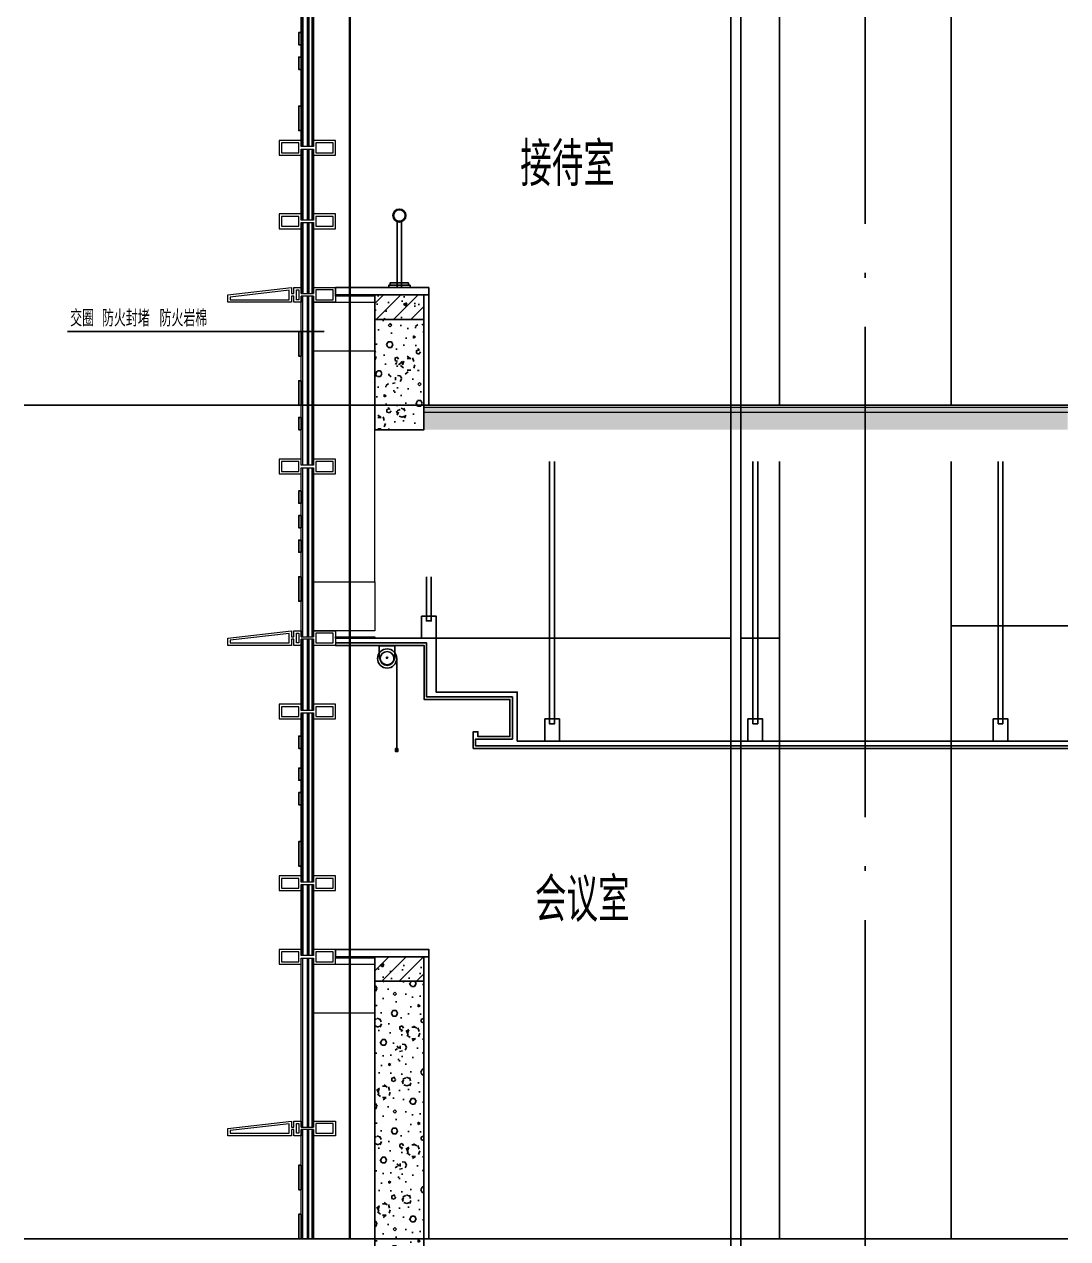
# Model space of a CAD drawing. Extents: x 1147314 to 1218578, y -272074 to -241968.
# Drawn here: x 1153232 to 1157487, y -256612 to -251658 of the extents above; entities that cross this region are included whole.
import ezdxf

# ---------------------------------------------------------------- set-up
doc = ezdxf.new("R2010")
doc.units = 0
doc.header["$LTSCALE"] = 1000
doc.header["$MEASUREMENT"] = 0
doc.linetypes.add('230303生产综合楼-平面图_t8$0$DOTE', pattern=[2.42, 2, -0.2, 0.02, -0.2])
for name, color, linetype in [('A-DOOR-FIRE', 4, 'Continuous'), ('A-SECT-SURF', 6, 'Continuous'), ('A-看线', 115, 'Continuous'), ('DIM_LEAD', 3, 'Continuous'), ('DIM_SYMB', 3, 'Continuous'), ('DOTE', 1, 'Continuous'), ('FF-窗帘-JYZS', 8, 'Continuous'), ('LY_MC_section A', 140, 'Continuous'), ('PUB_HATCH', 8, 'Continuous'), ('PUB_TEXT', 7, 'Continuous'), ('SURFACE', 6, 'Continuous'), ('WALL', 255, 'Continuous'), ('吊顶', 183, 'Continuous'), ('墙身抹灰', 6, 'Continuous')]:
    doc.layers.add(name, color=color, linetype=linetype)
for name, color, linetype, lineweight in [('A-WALL-INSL', 241, 'Continuous', 0), ('WALL-CURT-GLAZ', 120, 'Continuous', 0), ('WALL-CURT-METL', 211, 'Continuous', 0), ('墙身分层线', 253, 'Continuous', 18)]:
    doc.layers.add(name, color=color, linetype=linetype, lineweight=lineweight)
doc.styles.add('_TCH_DIM', font='SIMPLEX', dxfattribs={"bigfont": 'GBCBIG'})

# ---------------------------------------------------------------- blocks, each defined once
blk = doc.blocks.new('A$C37e4a2ef')
at = {"layer": 'A-看线'}
for points in [[(196, -60), (196, 0)], [(200, -60), (200, 0)]]:
    blk.add_lwpolyline(points, dxfattribs=at)
at = {"layer": 'WALL-CURT-METL'}
for points in [[(140, -60), (50, -60), (50, -35), (0, -35), (0, -60), (-30, -60), (-30, -35), (-40, -35), (-40, -60), (-300, -60), (-300, -30), (-40, 0), (-40, -25), (-30, -25), (-30, 0), (0, 0), (0, -25), (50, -25), (50, 0), (140, 0)], [(-50, -50), (-50, -11.2), (-290, -38.9), (-290, -50)], [(-20, -10), (-10, -10), (-10, -50), (-20, -50)], [(130, -25), (130, -10), (60, -10), (60, -50), (130, -50)]]:
    blk.add_lwpolyline(points, close=True, dxfattribs=at)
blk = doc.blocks.new('A$C42b86bd6')
at = {"layer": 'A-看线'}
for points in [[(286, 0), (286, -60)], [(290, 0), (290, -60)]]:
    blk.add_lwpolyline(points, dxfattribs=at)
at = {"layer": 'WALL-CURT-METL'}
for points in [[(230, -60), (230, 0), (140, 0), (140, -25), (90, -25), (90, 0), (0, 0), (0, -60), (90, -60), (90, -35), (140, -35), (140, -60)], [(80, -25), (80, -10), (10, -10), (10, -50), (80, -50)], [(220, -50), (220, -10), (150, -10), (150, -35), (150, -50)]]:
    blk.add_lwpolyline(points, close=True, dxfattribs=at)
blk = doc.blocks.new('A$C827e71c0')
at = {"layer": 'A-DOOR-FIRE'}
blk.add_blockref('A$C42b86bd6', (-90, 0), dxfattribs=at)
blk = doc.blocks.new('A$Cb5ae1680')
at = {"layer": 'A-看线'}
for points in [[(44, 0), (44, 690)], [(50, 0), (50, 690)], [(196, 25), (196, 665)], [(200, 25), (200, 665)]]:
    blk.add_lwpolyline(points, dxfattribs=at)
at = {"layer": 'LY_MC_section A'}
for points in [[(0, 0), (0, 690)], [(6, 0), (6, 690)], [(25, 0), (25, 690)], [(31, 0), (31, 690)]]:
    blk.add_lwpolyline(points, dxfattribs=at)
blk = doc.blocks.new('A$C071d96ed')
at = {"layer": 'A-看线'}
for points in [[(44, -690), (44, 0)], [(50, -690), (50, 0)], [(196, -665), (196, -25)], [(200, -665), (200, -25)]]:
    blk.add_lwpolyline(points, dxfattribs=at)
at = {"layer": 'WALL-CURT-GLAZ'}
for p, q in [((0, -690), (0, 0)), ((6, -690), (6, 0)), ((25, -690), (25, 0)), ((31, -690), (31, 0))]:
    blk.add_line(p, q, dxfattribs=at)
blk = doc.blocks.new('A$C38d1714a')
at = {"layer": 'A-WALL-INSL'}
blk.add_lwpolyline([(0, 0), (250, 0), (250, -200), (0, -200)], close=True, dxfattribs=at)
blk = doc.blocks.new('A$Ca8bf0082')
at = {"layer": 'FF-窗帘-JYZS'}
blk.add_line((-7.2, -55.8), (-7.2, -424.9), dxfattribs=at)
for points in [[(0, -1.6), (64, -1.6), (64, 0), (0, 0)], [(-11.6, -420.7), (-2.8, -420.7), (-2.8, -432.6), (-11.6, -432.6)], [(-9.6, -422.7), (-4.8, -422.7), (-4.8, -430.6), (-9.6, -430.6)]]:
    blk.add_lwpolyline(points, close=True, dxfattribs=at)
blk.add_lwpolyline([(64, -1.6), (64, -44.8), (63.2, -51.2, -0.871795), (0.8, -51.2), (0, -44.8), (0, -1.6)], format="xyb", dxfattribs=at)
for centre, radius in [((32, -53.2), 39.2), ((32, -53.2), 28), ((32.4, -50.1), 2.73), ((-7.2, -424.9), 1.2)]:
    blk.add_circle(centre, radius, dxfattribs=at)
blk = doc.blocks.new('fr')
at = {"layer": '吊顶'}
for p, q in [((1156202.9, -256841.7), (1156202.9, -257911.6)), ((1156202.9, -256841.7), (1156202.9, -257911.6)), ((1156222.9, -256841.7), (1156222.9, -257911.6)), ((1156222.9, -256841.7), (1156222.9, -257911.6)), ((1157202.9, -256841.7), (1157202.9, -257911.6)), ((1157222.9, -256841.7), (1157222.9, -257911.6)), ((1155374.1, -257911.6), (1155394.1, -257911.6)), ((1156202.9, -257911.6), (1156222.9, -257911.6)), ((1156202.9, -257911.6), (1156222.9, -257911.6)), ((1156202.9, -257911.6), (1156222.9, -257911.6)), ((1156202.9, -257911.6), (1156222.9, -257911.6)), ((1157202.9, -257911.6), (1157222.9, -257911.6)), ((1157202.9, -257911.6), (1157222.9, -257911.6))]:
    blk.add_line(p, q, dxfattribs=at)
for points in [[(1155374.1, -256841.7), (1155374.1, -257911.6), (1155394.1, -257911.6), (1155394.1, -256841.7)], [(1154871.6, -257311.7), (1154871.6, -257491.6), (1154891.6, -257491.6), (1154891.6, -257311.7)], [(1154501.6, -257561.6), (1154911.6, -257561.6), (1154911.6, -257781.6), (1155242.6, -257781.6), (1155242.6, -257981.6), (1157487, -257981.6)], [(1154501.6, -257581.6), (1154872.6, -257581.6), (1154872.6, -257801.6), (1155222.6, -257801.6), (1155222.6, -257973.6), (1155072.6, -257973.6), (1155072.6, -258001.6), (1157487, -258001.6)], [(1154501.6, -257591.6), (1154862.6, -257591.6), (1154862.6, -257811.6), (1155212.6, -257811.6), (1155212.6, -257963.6), (1155081.6, -257963.6), (1155081.6, -257943.6), (1155062.6, -257943.6), (1155062.6, -258011.6), (1157487, -258012.3)]]:
    blk.add_lwpolyline(points, dxfattribs=at)
for points in [[(1154851.6, -257471.6), (1154911.6, -257471.6), (1154911.6, -257561.6), (1154851.6, -257561.6)], [(1155354.1, -257891.6), (1155414.1, -257891.6), (1155414.1, -257981.6), (1155354.1, -257981.6)], [(1156182.9, -257891.6), (1156242.9, -257891.6), (1156242.9, -257981.6), (1156182.9, -257981.6)], [(1156182.9, -257891.6), (1156242.9, -257891.6), (1156242.9, -257981.6), (1156182.9, -257981.6)], [(1157182.9, -257891.6), (1157242.9, -257891.6), (1157242.9, -257981.6), (1157182.9, -257981.6)]]:
    blk.add_lwpolyline(points, close=True, dxfattribs=at)
at = {"layer": 'FF-窗帘-JYZS', "xscale": -1}
blk.add_blockref('A$Ca8bf0082', (1154743.6, -257591.6), dxfattribs=at)

msp = doc.modelspace()

# ---------------------------------------------------------------- hatches: boundary and pattern name
at = {"layer": 'PUB_HATCH'}
h = msp.add_hatch(dxfattribs=at)
h.set_pattern_fill('钢筋混凝土', color=256, scale=20, style=0)
h.set_pattern_definition([(45, (-1050735.197, 116806.666), (-35.3553391, 35.3553391), []), (50, (-1050735.2, 116806.67), (143.4520365, -12.550427), [15, -165]), (355, (-1050735.2, 116806.67), (-27.750267, 150.438427), [12, -132]), (100.4514, (-1050723.24, 116805.62), (115.701876, 137.887908), [12.748038, -140.228422]), (46.1842, (-1050735.2, 116846.67), (213.44821, -33.103803), [22.5, -247.5]), (96.6356, (-1050717.4, 116843.9), (186.932541, 194.823574), [19.122058, -210.3426]), (351.1842, (-1050735.2, 116846.67), (186.93239, 194.82372), [18, -198]), (21, (-1050715.2, 116836.67), (119.3814104, -80.523778), [15, -165]), (326, (-1050715.2, 116836.67), (48.663066, 145.030009), [12, -132]), (71.4514, (-1050705.25, 116829.96), (168.044526, 64.506099), [12.748038, -140.228422]), (37.5, (-1050735.2, 116806.666), (2.4319711, 66.5787708), [0, -130.4, 0, -134, 0, -132.5]), (7.5, (-1050735.2, 116806.666), (52.6139075, 78.8823424), [0, -76.4, 0, -127.4, 0, -50.5]), (327.5, (-1050779.8, 116806.666), (106.7644872, -4.5109743), [0, -50, 0, -156, 0, -207]), (317.5, (-1050799.8, 116806.67), (116.637234, 20.0209965), [0, -65, 0, -103.6, 0, -147])])
h.paths.add_polyline_path([(1154661.6, -252761.6), (1154861.6, -252761.6), (1154861.6, -252861.6), (1154661.6, -252861.6)])
h = msp.add_hatch(dxfattribs=at)
h.set_pattern_fill('加气混凝土', color=256, scale=20, style=0)
h.set_pattern_definition([(0, (-1050664.4, 116733.47), (120, 240), [0, -240]), (0, (-1050804.8, 116701.07), (120, 240), [0, -240]), (0, (-1050726.8, 116698.67), (120, 240), [0, -240]), (0, (-1050641.6, 116769.47), (120, 240), [0, -240]), (0, (-1050741.2, 116686.67), (120, 240), [0, -240]), (0, (-1050617.6, 116920.67), (120, 240), [0, -240]), (0, (-1050690.8, 116901.47), (120, 240), [0, -240]), (0, (-1050652.4, 116871.47), (120, 240), [0, -240]), (0, (-1050848, 116866.67), (120, 240), [0, -240]), (0, (-1050730.4, 116855.87), (120, 240), [0, -240]), (0, (-1050776, 116794.67), (120, 240), [0, -240]), (0, (-1050773.6, 116704.67), (120, 240), [0, -240]), (0, (-1050683.6, 116695.07), (120, 240), [0, -240]), (0, (-1050617.6, 116800.67), (120, 240), [0, -240]), (0, (-1050842, 116763.47), (120, 240), [0, -240]), (0, (-1050821.6, 116804.27), (120, 240), [0, -240]), (0, (-1050728, 116787.47), (120, 240), [0, -240]), (0, (-1050761.6, 116752.67), (120, 240), [0, -240]), (0, (-1050780.8, 116831.87), (120, 240), [0, -240]), (0, (-1050750.8, 116921.87), (120, 240), [0, -240]), (0, (-1050832.4, 116713.07), (120, 240), [0, -240]), (0, (-1050700.4, 116872.67), (120, 240), [0, -240]), (0, (-1050812, 116876.27), (120, 240), [0, -240]), (0, (-1050831.2, 116907.47), (120, 240), [0, -240]), (130.601294, (-1050632.34, 116845.523), (-599.99999337, 720.00000315), [10.536622, -4414.8444]), (18.4349488, (-1050649.483, 116850.095), (599.9999978, 239.9999982), [10.842096, -1507.05116]), (90, (-1050649.48, 116839.81), (120, 240), [10.285714, -469.71426]), (161.565051, (-1050639.197, 116836.38), (-600.000003, 239.9999821), [10.842096, -1507.05116]), (53.1301023, (-1050639.197, 116836.38), (120.0000002, 239.9999999), [11.428572, -1188.5714]), (135, (-1050630.055, 116714.095), (-120.0000145, 239.9999838), [9.697464, -669.12504]), (45, (-1050643.77, 116714.095), (119.9999992, 239.999999), [9.697464, -669.12504]), (135, (-1050636.91, 116707.24), (-120.0000145, 239.9999838), [9.697464, -669.12504]), (45, (-1050636.91, 116707.24), (119.9999992, 239.999999), [9.697464, -669.12504]), (116.565051, (-1050745.48, 116875.24), (-2e-05, 479.999987), [12.77753, -255.5506]), (180, (-1050751.2, 116886.67), (-120, 240), [13.714286, -226.2857]), (63.434949, (-1050770.63, 116875.24), (1e-06, 479.999998), [12.77753, -255.5506]), (116.565051, (-1050764.91, 116863.8), (-2e-05, 479.999987), [12.77753, -255.5506]), (0, (-1050764.9, 116863.8), (120, 240), [13.714286, -226.2857]), (63.434949, (-1050751.2, 116863.8), (1e-06, 479.999998), [12.77753, -255.5506]), (107.102728, (-1050655.1975, 116794.095), (-359.999986237, 1200.000001936), [15.544538, -6513.161]), (143.972626, (-1050659.769, 116808.952), (-2279.9999711, 1679.9999981), [15.544538, -3248.808]), (180, (-1050672.34, 116818.1), (-120, 240), [14.857142, -225.14284]), (36.0273733, (-1050699.769, 116808.952), (2279.99998315, 1679.99998189), [15.544538, -3248.808]), (71.5650511, (-1050704.34, 116795.238), (360.00000185, 1199.99999793), [14.456126, -1503.43712]), (107.102728, (-1050699.769, 116780.38), (-359.999986237, 1200.000001936), [15.544538, -6513.161]), (143.972626, (-1050687.197, 116771.238), (-2279.9999711, 1679.9999981), [15.544538, -3248.808]), (0, (-1050687.2, 116771.24), (120, 240), [14.857142, -225.14284]), (36.0273733, (-1050672.34, 116771.238), (2279.99998315, 1679.99998189), [15.544538, -3248.808]), (71.5650511, (-1050659.77, 116780.38), (360.00000185, 1199.99999793), [14.456126, -1503.43712]), (150.255118, (-1050652.912, 116906.095), (-360.00000085, 239.99999703), [9.214008, -1925.72784]), (90, (-1050660.91, 116901.52), (120, 240), [9.142858, -470.8571]), (29.7448813, (-1050660.912, 116901.523), (360.0000002, 239.99999888), [9.214008, -1925.72784]), (116.565051, (-1050708.91, 116735.8), (-2e-05, 479.999987), [12.77753, -255.5506]), (168.690067, (-1050714.626, 116747.238), (-1080.0000008, 239.99999398), [11.654902, -2435.8742]), (41.1859251, (-1050735.197, 116741.523), (2999.999981823, 2639.999976915), [12.148738, -5090.3208]), (90, (-1050735.2, 116730.1), (120, 240), [11.428572, -468.5714]), (138.814074, (-1050726.055, 116722.095), (-2999.999946676, 2640.000016815), [12.148738, -5090.3208]), (16.6992442, (-1050726.055, 116722.095), (3959.999970207, 1199.99998743), [11.93178, -4999.415]), (60.9453959, (-1050714.626, 116725.523), (119.99999968, 239.99999788), [11.766434, -4930.1358]), (109.983106, (-1050809.483, 116836.38), (-600.00000226, 1679.999995554), [13.3768, -5604.879]), (155.556045, (-1050814.055, 116848.952), (-1560.000005946, 719.99998504), [13.809194, -5786.0526]), (24.4439547, (-1050839.197, 116848.952), (1560.00000078, 719.999996537), [13.809194, -5786.0526]), (70.0168934, (-1050843.769, 116836.38), (600.00000181, 1679.99999583), [13.3768, -5604.879]), (109.983106, (-1050839.197, 116823.809), (-600.00000226, 1679.999995554), [13.3768, -5604.879]), (160.016893, (-1050826.626, 116819.238), (-600.00000035, 239.99998907), [13.3768, -2795.751]), (19.9831065, (-1050826.626, 116819.238), (599.9999967, 239.99999962), [13.3768, -2795.751]), (70.0168934, (-1050814.055, 116823.809), (600.00000181, 1679.99999583), [13.3768, -5604.879]), (122.005383, (-1050720.34, 116814.666), (-120.0000161, 239.99998775), [10.781693, -2253.3736]), (18.4349488, (-1050736.34, 116820.38), (599.9999978, 239.9999982), [10.842096, -1507.05116]), (90, (-1050736.34, 116810.1), (120, 240), [10.285714, -469.71426]), (161.565051, (-1050726.055, 116806.666), (-600.000003, 239.9999821), [10.842096, -1507.05116]), (54.4623222, (-1050726.055, 116806.666), (839.99999878, 1199.9999982), [9.831228, -4119.2846]), (116.565051, (-1050790.05, 116756.38), (-2e-05, 479.999987), [12.77753, -255.5506]), (180, (-1050795.77, 116767.8), (-120, 240), [12.571428, -227.42856]), (59.0362434, (-1050815.197, 116756.38), (120.0000004, 239.99999884), [13.32789, -2785.5288]), (120.963756, (-1050808.34, 116744.952), (-120.0000164, 239.99998898), [13.32789, -2785.5288]), (0, (-1050808.34, 116744.95), (120, 240), [12.571428, -227.42856]), (63.434949, (-1050795.77, 116744.95), (1e-06, 479.999998), [12.77753, -255.5506])])
h.paths.add_polyline_path([(1154661.6, -252861.6), (1154861.6, -252861.6), (1154861.6, -253311.6), (1154661.6, -253311.6)])
h = msp.add_hatch(dxfattribs=at)
h.set_pattern_fill('钢筋混凝土', color=256, scale=20, style=0)
h.set_pattern_definition([(45, (-8995.94, -44560.97), (-35.355339, 35.355339), []), (50, (-8995.94, -44560.97), (143.452037, -12.550427), [15, -165]), (355, (-8995.94, -44560.97), (-27.750267, 150.438427), [12, -132]), (100.4514, (-8983.99, -44562.02), (115.701876, 137.887908), [12.748038, -140.228422]), (46.1842, (-8995.94, -44520.97), (213.44821, -33.103803), [22.5, -247.5]), (96.6356, (-8978.15, -44523.73), (186.93254, 194.823574), [19.122058, -210.3426]), (351.1842, (-8995.94, -44520.97), (186.93239, 194.82372), [18, -198]), (21, (-8975.94, -44530.97), (119.38141, -80.523778), [15, -165]), (326, (-8975.94, -44530.97), (48.663066, 145.030009), [12, -132]), (71.4514, (-8965.99, -44537.68), (168.044526, 64.5061), [12.748038, -140.228422]), (37.5, (-8995.94, -44560.97), (2.431971, 66.5787708), [0, -130.4, 0, -134, 0, -132.5]), (7.5, (-8995.94, -44560.97), (52.6139075, 78.8823424), [0, -76.4, 0, -127.4, 0, -50.5]), (327.5, (-9040.54, -44560.97), (106.7644872, -4.5109743), [0, -50, 0, -156, 0, -207]), (317.5, (-9060.54, -44560.97), (116.637234, 20.0209965), [0, -65, 0, -103.6, 0, -147])])
h.paths.add_polyline_path([(1154661.6, -255461.6), (1154861.6, -255461.6), (1154861.6, -255561.6), (1154661.6, -255561.6)])
h = msp.add_hatch(dxfattribs=at)
h.set_pattern_fill('加气混凝土', color=256, scale=20, style=0)
h.set_pattern_definition([(0, (-8925.14, -44634.17), (120, 240), [0, -240]), (0, (-9065.54, -44666.57), (120, 240), [0, -240]), (0, (-8987.54, -44668.97), (120, 240), [0, -240]), (0, (-8902.34, -44598.17), (120, 240), [0, -240]), (0, (-9001.94, -44680.97), (120, 240), [0, -240]), (0, (-8878.34, -44446.97), (120, 240), [0, -240]), (0, (-8951.54, -44466.17), (120, 240), [0, -240]), (0, (-8913.14, -44496.17), (120, 240), [0, -240]), (0, (-9108.74, -44500.97), (120, 240), [0, -240]), (0, (-8991.14, -44511.77), (120, 240), [0, -240]), (0, (-9036.74, -44572.97), (120, 240), [0, -240]), (0, (-9034.34, -44662.97), (120, 240), [0, -240]), (0, (-8944.34, -44672.57), (120, 240), [0, -240]), (0, (-8878.34, -44566.97), (120, 240), [0, -240]), (0, (-9102.74, -44604.17), (120, 240), [0, -240]), (0, (-9082.34, -44563.37), (120, 240), [0, -240]), (0, (-8988.74, -44580.17), (120, 240), [0, -240]), (0, (-9022.34, -44614.97), (120, 240), [0, -240]), (0, (-9041.54, -44535.77), (120, 240), [0, -240]), (0, (-9011.54, -44445.77), (120, 240), [0, -240]), (0, (-9093.14, -44654.57), (120, 240), [0, -240]), (0, (-8961.14, -44494.97), (120, 240), [0, -240]), (0, (-9072.74, -44491.37), (120, 240), [0, -240]), (0, (-9091.94, -44460.17), (120, 240), [0, -240]), (130.601294, (-8893.084, -44522.114), (-599.99999337, 720.00000315), [10.53662, -4414.8444]), (18.4349488, (-8910.227, -44517.543), (599.9999978, 239.9999982), [10.842096, -1507.05116]), (90, (-8910.23, -44527.83), (120, 240), [10.285714, -469.71426]), (161.565051, (-8899.94, -44531.257), (-600.000003, 239.9999821), [10.842096, -1507.05116]), (53.1301023, (-8899.94, -44531.257), (120.0000002, 239.9999999), [11.42857, -1188.5714]), (135, (-8890.8, -44653.54), (-120.0000145, 239.999984), [9.697464, -669.12504]), (45, (-8904.51, -44653.54), (119.999999, 239.999999), [9.697464, -669.12504]), (135, (-8897.655, -44660.4), (-120.0000145, 239.999984), [9.697464, -669.12504]), (45, (-8897.655, -44660.4), (119.999999, 239.999999), [9.697464, -669.12504]), (116.56505, (-9006.23, -44492.4), (-2e-05, 479.999987), [12.77753, -255.5506]), (180, (-9011.94, -44480.97), (-120, 240), [13.714286, -226.2857]), (63.434949, (-9031.37, -44492.4), (1e-06, 479.999998), [12.77753, -255.5506]), (116.56505, (-9025.66, -44503.83), (-2e-05, 479.999987), [12.77753, -255.5506]), (0, (-9025.66, -44503.83), (120, 240), [13.714286, -226.2857]), (63.434949, (-9011.94, -44503.83), (1e-06, 479.999998), [12.77753, -255.5506]), (107.102728, (-8915.941, -44573.543), (-359.99998624, 1200.000001936), [15.54454, -6513.161]), (143.972626, (-8920.513, -44558.686), (-2279.9999711, 1679.9999981), [15.54454, -3248.808]), (180, (-8933.08, -44549.54), (-120, 240), [14.85714, -225.14284]), (36.0273733, (-8960.513, -44558.686), (2279.99998315, 1679.9999819), [15.54454, -3248.808]), (71.565051, (-8965.084, -44572.4), (360.0000018, 1199.9999979), [14.456126, -1503.43712]), (107.102728, (-8960.513, -44587.257), (-359.99998624, 1200.000001936), [15.54454, -6513.161]), (143.972626, (-8947.941, -44596.4), (-2279.9999711, 1679.9999981), [15.54454, -3248.808]), (0, (-8947.94, -44596.4), (120, 240), [14.85714, -225.14284]), (36.0273733, (-8933.084, -44596.4), (2279.99998315, 1679.9999819), [15.54454, -3248.808]), (71.565051, (-8920.513, -44587.257), (360.0000018, 1199.9999979), [14.456126, -1503.43712]), (150.255118, (-8913.655, -44461.543), (-360.00000085, 239.999997), [9.21401, -1925.72784]), (90, (-8921.66, -44466.11), (120, 240), [9.14286, -470.8571]), (29.7448813, (-8921.655, -44466.114), (360.0000002, 239.9999989), [9.21401, -1925.72784]), (116.56505, (-8969.66, -44631.83), (-2e-05, 479.999987), [12.77753, -255.5506]), (168.690067, (-8975.37, -44620.4), (-1080.0000008, 239.999994), [11.6549, -2435.8742]), (41.1859251, (-8995.941, -44626.114), (2999.99998182, 2639.99997692), [12.14874, -5090.3208]), (90, (-8995.94, -44637.54), (120, 240), [11.42857, -468.5714]), (138.814074, (-8986.798, -44645.543), (-2999.99994668, 2640.00001681), [12.14874, -5090.3208]), (16.6992442, (-8986.798, -44645.543), (3959.99997021, 1199.99998743), [11.93178, -4999.415]), (60.9453959, (-8975.37, -44642.114), (119.99999968, 239.99999788), [11.766434, -4930.1358]), (109.983106, (-9070.227, -44531.257), (-600.00000226, 1679.99999555), [13.3768, -5604.879]), (155.556045, (-9074.798, -44518.686), (-1560.00000595, 719.99998504), [13.809194, -5786.0526]), (24.4439547, (-9099.941, -44518.686), (1560.00000078, 719.99999654), [13.809194, -5786.0526]), (70.0168934, (-9104.513, -44531.257), (600.00000181, 1679.99999583), [13.3768, -5604.879]), (109.983106, (-9099.941, -44543.828), (-600.00000226, 1679.99999555), [13.3768, -5604.879]), (160.016893, (-9087.37, -44548.4), (-600.00000035, 239.99998907), [13.3768, -2795.751]), (19.9831065, (-9087.37, -44548.4), (599.9999967, 239.99999962), [13.3768, -2795.751]), (70.0168934, (-9074.798, -44543.828), (600.00000181, 1679.99999583), [13.3768, -5604.879]), (122.005383, (-8981.084, -44552.971), (-120.0000161, 239.99998775), [10.781693, -2253.3736]), (18.4349488, (-8997.084, -44547.257), (599.9999978, 239.9999982), [10.842096, -1507.05116]), (90, (-8997.08, -44557.54), (120, 240), [10.285714, -469.71426]), (161.565051, (-8986.8, -44560.97), (-600.000003, 239.9999821), [10.842096, -1507.05116]), (54.4623222, (-8986.798, -44560.971), (839.99999878, 1199.9999982), [9.83123, -4119.2846]), (116.56505, (-9050.8, -44611.26), (-2e-05, 479.999987), [12.77753, -255.5506]), (180, (-9056.51, -44599.83), (-120, 240), [12.57143, -227.42856]), (59.0362434, (-9075.941, -44611.257), (120.0000004, 239.99999884), [13.32789, -2785.5288]), (120.963756, (-9069.084, -44622.686), (-120.0000164, 239.99998898), [13.32789, -2785.5288]), (0, (-9069.08, -44622.69), (120, 240), [12.57143, -227.42856]), (63.434949, (-9056.51, -44622.69), (1e-06, 479.999998), [12.77753, -255.5506])])
h.paths.add_polyline_path([(1154661.6, -255561.6), (1154861.6, -255561.6), (1154861.6, -256711.6), (1154661.6, -256711.6)])

# ---------------------------------------------------------------- linework, layer by layer
at = {"layer": 'A-WALL-INSL'}
for points in [[(1154661.6, -253211.6), (1154661.6, -252991.6), (1154561.6, -252991.6), (1154561.6, -253211.6)], [(1154561.6, -253211.6), (1154561.6, -253931.6), (1154661.6, -253931.6), (1154661.6, -253211.6)], [(1154661.6, -256611.6), (1154661.6, -255691.6), (1154561.6, -255691.6), (1154561.6, -256611.6)]]:
    msp.add_lwpolyline(points, dxfattribs=at)
at = {"layer": 'A-看线'}
for p, q in [((1156311.6, -250441.6), (1156311.6, -253211.6)), ((1157011.6, -253211.6), (1157011.6, -250441.6)), ((1156311.6, -253441.6), (1156311.6, -256611.6)), ((1157011.6, -256611.6), (1157011.6, -253441.6))]:
    msp.add_line(p, q, dxfattribs=at)
for points in [[(1154405.6, -252456.6), (1154405.6, -252166.6)], [(1154411.6, -252456.6), (1154411.6, -252166.6)], [(1154557.6, -252431.6), (1154557.6, -252191.6)], [(1154561.6, -252431.6), (1154561.6, -252191.6)], [(1154405.6, -252756.6), (1154405.6, -252466.6)], [(1154411.6, -252756.6), (1154411.6, -252466.6)], [(1154557.6, -252731.6), (1154557.6, -252491.6)], [(1154561.6, -252731.6), (1154561.6, -252491.6)], [(1154405.6, -253211.6), (1154405.6, -252766.6)], [(1154411.6, -253211.6), (1154411.6, -252766.6)], [(1154557.6, -253211.6), (1154557.6, -252791.6)], [(1154561.6, -253211.6), (1154561.6, -252791.6)], [(1154405.6, -253456.6), (1154405.6, -253211.6)], [(1154411.6, -253456.6), (1154411.6, -253211.6)], [(1154557.6, -253431.6), (1154557.6, -253211.6)], [(1154561.6, -253431.6), (1154561.6, -253211.6)], [(1157487, -254111.6), (1157011.6, -254111.6)], [(1154405.6, -254456.6), (1154405.6, -254166.6)], [(1154411.6, -254456.6), (1154411.6, -254166.6)], [(1156311.6, -254161.6), (1154761.6, -254161.6)], [(1154557.6, -254431.6), (1154557.6, -254191.6)], [(1154561.6, -254431.6), (1154561.6, -254191.6)], [(1154405.6, -255456.6), (1154405.6, -255166.6)], [(1154411.6, -255456.6), (1154411.6, -255166.6)], [(1154557.6, -255431.6), (1154557.6, -255191.6)], [(1154561.6, -255431.6), (1154561.6, -255191.6)], [(1154405.6, -256611.6), (1154405.6, -256166.6)], [(1154411.6, -256611.6), (1154411.6, -256166.6)], [(1154557.6, -256611.6), (1154557.6, -256191.6)], [(1154561.6, -256611.6), (1154561.6, -256191.6)]]:
    msp.add_lwpolyline(points, dxfattribs=at)
at = {"layer": 'DIM_LEAD'}
msp.add_line((1154454.8, -252911.6), (1153408.8, -252911.6), dxfattribs=at)
at = {"layer": 'DOTE', "linetype": '230303生产综合楼-平面图_t8$0$DOTE'}
for p, q in [((1156661.6, -243211.6), (1156661.6, -270831.8)), ((1153232.1, -253211.6), (1157487, -253211.6)), ((1153232.1, -256611.6), (1157487, -256611.6))]:
    msp.add_line(p, q, dxfattribs=at)
at = {"layer": 'LY_MC_section A', "color": 41}
for points in [[(1154361.6, -251691.6), (1154351.6, -251691.6), (1154351.6, -251741.6), (1154361.6, -251741.6)], [(1154361.6, -251791.6), (1154351.6, -251791.6), (1154351.6, -251841.6), (1154361.6, -251841.6)], [(1154361.6, -251991.6), (1154351.6, -251991.6), (1154351.6, -252091.6), (1154361.6, -252091.6)], [(1154361.6, -252911.6), (1154351.6, -252911.6), (1154351.6, -253011.6), (1154361.6, -253011.6)], [(1154361.6, -253111.6), (1154351.6, -253111.6), (1154351.6, -253211.6), (1154361.6, -253211.6)], [(1154361.6, -253261.6), (1154351.6, -253261.6), (1154351.6, -253311.6), (1154361.6, -253311.6)], [(1154361.6, -253561.6), (1154351.6, -253561.6), (1154351.6, -253611.6), (1154361.6, -253611.6)], [(1154361.6, -253661.6), (1154351.6, -253661.6), (1154351.6, -253711.6), (1154361.6, -253711.6)], [(1154361.6, -253761.6), (1154351.6, -253761.6), (1154351.6, -253811.6), (1154361.6, -253811.6)], [(1154361.6, -253911.6), (1154351.6, -253911.6), (1154351.6, -254011.6), (1154361.6, -254011.6)], [(1154361.6, -254561.6), (1154351.6, -254561.6), (1154351.6, -254611.6), (1154361.6, -254611.6)], [(1154361.6, -254691.6), (1154351.6, -254691.6), (1154351.6, -254741.6), (1154361.6, -254741.6)], [(1154361.6, -254791.6), (1154351.6, -254791.6), (1154351.6, -254841.6), (1154361.6, -254841.6)], [(1154361.6, -254991.6), (1154351.6, -254991.6), (1154351.6, -255091.6), (1154361.6, -255091.6)], [(1154361.6, -256311.6), (1154351.6, -256311.6), (1154351.6, -256411.6), (1154361.6, -256411.6)], [(1154361.6, -256511.6), (1154351.6, -256511.6), (1154351.6, -256611.6), (1154361.6, -256611.6)]]:
    msp.add_lwpolyline(points, close=True, dxfattribs=at)
at = {"layer": 'LY_MC_section A'}
for points in [[(1154361.6, -252456.6), (1154361.6, -252166.6)], [(1154367.6, -252456.6), (1154367.6, -252166.6)], [(1154386.6, -252456.6), (1154386.6, -252166.6)], [(1154392.6, -252456.6), (1154392.6, -252166.6)], [(1154361.6, -252756.6), (1154361.6, -252466.6)], [(1154367.6, -252756.6), (1154367.6, -252466.6)], [(1154386.6, -252756.6), (1154386.6, -252466.6)], [(1154392.6, -252756.6), (1154392.6, -252466.6)], [(1154361.6, -254456.6), (1154361.6, -254166.6)], [(1154367.6, -254456.6), (1154367.6, -254166.6)], [(1154386.6, -254456.6), (1154386.6, -254166.6)], [(1154392.6, -254456.6), (1154392.6, -254166.6)], [(1154361.6, -255456.6), (1154361.6, -255166.6)], [(1154367.6, -255456.6), (1154367.6, -255166.6)], [(1154386.6, -255456.6), (1154386.6, -255166.6)], [(1154392.6, -255456.6), (1154392.6, -255166.6)]]:
    msp.add_lwpolyline(points, dxfattribs=at)
at = {"layer": 'WALL'}
for points in [[(1154661.6, -252761.6), (1154861.6, -252761.6), (1154861.6, -252861.6), (1154661.6, -252861.6)], [(1154661.6, -252861.6), (1154861.6, -252861.6), (1154861.6, -253311.6), (1154661.6, -253311.6)], [(1154661.6, -255461.6), (1154861.6, -255461.6), (1154861.6, -255561.6), (1154661.6, -255561.6)], [(1154661.6, -255561.6), (1154861.6, -255561.6), (1154861.6, -256711.6), (1154661.6, -256711.6)]]:
    msp.add_lwpolyline(points, close=True, dxfattribs=at)
at = {"layer": 'WALL-CURT-GLAZ'}
for p, q in [((1154361.6, -253211.6), (1154361.6, -252766.6)), ((1154367.6, -253211.6), (1154367.6, -252766.6)), ((1154386.6, -253211.6), (1154386.6, -252766.6)), ((1154392.6, -253211.6), (1154392.6, -252766.6)), ((1154361.6, -253456.6), (1154361.6, -253211.6)), ((1154367.6, -253456.6), (1154367.6, -253211.6)), ((1154386.6, -253456.6), (1154386.6, -253211.6)), ((1154392.6, -253456.6), (1154392.6, -253211.6)), ((1154361.6, -256611.6), (1154361.6, -256166.6)), ((1154367.6, -256611.6), (1154367.6, -256166.6)), ((1154386.6, -256611.6), (1154386.6, -256166.6)), ((1154392.6, -256611.6), (1154392.6, -256166.6))]:
    msp.add_line(p, q, dxfattribs=at)
for points in [[(1154501.6, -252761.6), (1154661.6, -252761.6), (1154661.6, -252766.6), (1154501.6, -252766.6)], [(1154501.6, -254156.6), (1154661.6, -254156.6), (1154661.6, -254161.6), (1154501.6, -254161.6)], [(1154501.6, -255461.6), (1154661.6, -255461.6), (1154661.6, -255466.6), (1154501.6, -255466.6)]]:
    msp.add_lwpolyline(points, close=True, dxfattribs=at)
at = {"layer": '吊顶'}
for points in [[(1154752.6, -252463), (1154752.6, -252731.6)], [(1154770.6, -252463), (1154770.6, -252731.6)]]:
    msp.add_lwpolyline(points, dxfattribs=at)
for points in [[(1154805, -252731.6), (1154718.2, -252731.6), (1154718.2, -252722.3), (1154805, -252722.3)], [(1154798.6, -252722.3), (1154723.7, -252722.3), (1154723.7, -252713.1), (1154798.6, -252713.1)]]:
    msp.add_lwpolyline(points, close=True, dxfattribs=at)
for radius in [26.5, 23.5]:
    msp.add_circle((1154761.6, -252438.1), radius, dxfattribs=at)
at = {"layer": '墙身抹灰'}
for points in [[(1154501.6, -252731.6), (1154881.6, -252731.6), (1154881.6, -252761.6), (1154501.6, -252761.6)], [(1154501.6, -255431.6), (1154881.6, -255431.6), (1154881.6, -255461.6), (1154501.6, -255461.6)]]:
    msp.add_lwpolyline(points, close=True, dxfattribs=at)
for points in [[(1154501.6, -252761.6), (1154861.6, -252761.6), (1154861.6, -253211.6)], [(1154881.6, -252761.6), (1154881.6, -253211.6)], [(1154501.6, -255461.6), (1154861.6, -255461.6), (1154861.6, -256611.6)], [(1154881.6, -255461.6), (1154881.6, -256611.6)]]:
    msp.add_lwpolyline(points, dxfattribs=at)

# ---------------------------------------------------------------- block references
at = {"layer": 'A-DOOR-FIRE'}
for name, p in [('A$C37e4a2ef', (1154361.6, -252731.6)), ('A$C37e4a2ef', (1154361.6, -252731.6)), ('A$C827e71c0', (1154361.6, -253431.6)), ('A$C37e4a2ef', (1154361.6, -254131.6)), ('A$C42b86bd6', (1154271.6, -254431.6)), ('A$C37e4a2ef', (1154361.6, -256131.6)), ('A$C37e4a2ef', (1154361.6, -256131.6))]:
    msp.add_blockref(name, p, dxfattribs=at)
at = {"layer": 'LY_MC_section A'}
for p in [(1154271.6, -252131.6), (1154271.6, -252431.6), (1154271.6, -255131.6), (1154271.6, -255431.6)]:
    msp.add_blockref('A$C42b86bd6', p, dxfattribs=at)
at = {"layer": 'SURFACE'}
for name, p in [('A$Cb5ae1680', (1154361.6, -252156.6)), ('A$C38d1714a', (1154411.6, -252791.6)), ('A$C071d96ed', (1154361.6, -253466.6)), ('A$C38d1714a', (1154411.6, -253931.6)), ('A$Cb5ae1680', (1154361.6, -255156.6)), ('A$C071d96ed', (1154361.6, -255466.6)), ('A$C38d1714a', (1154411.6, -255491.6))]:
    msp.add_blockref(name, p, dxfattribs=at)

# ---------------------------------------------------------------- texts
at = {"layer": 'PUB_TEXT', "style": '_TCH_DIM'}
for s, height, p in [('接待室', 178.72, (1155254.4, -252317.9)), ('交圈', 67.52, (1153419.3, -252890.6)), ('防火封堵', 67.52, (1153548.9, -252890.6)), ('防火岩棉', 67.52, (1153783.5, -252890.6)), ('会议室', 178.72, (1155314.4, -255317.9))]:
    msp.add_text(s, height=height, dxfattribs=at).set_placement(p)

# ---------------------------------------------------------------- next in the draw order: wipeouts: each hides what was drawn before it
msp.add_wipeout([(1156153.6, -243211.6), (1156153.6, -270625.8), (1156113.6, -270625.8), (1156113.6, -243211.6)]).dxf.layer = 'DIM_SYMB'

# ---------------------------------------------------------------- next in the draw order: hatches: boundary and pattern name
at = {"layer": 'PUB_HATCH'}
h = msp.add_hatch(dxfattribs=at)
h.set_pattern_fill('加气混凝土', color=256, scale=10, style=0)
h.set_pattern_definition([(0, (3504.62, -32705.65), (60, 120), [0, -120]), (0, (3434.42, -32721.85), (60, 120), [0, -120]), (0, (3473.42, -32723.05), (60, 120), [0, -120]), (0, (3516.02, -32687.65), (60, 120), [0, -120]), (0, (3466.22, -32729.05), (60, 120), [0, -120]), (0, (3528.02, -32612.05), (60, 120), [0, -120]), (0, (3491.42, -32621.65), (60, 120), [0, -120]), (0, (3510.62, -32636.65), (60, 120), [0, -120]), (0, (3412.82, -32639.05), (60, 120), [0, -120]), (0, (3471.62, -32644.45), (60, 120), [0, -120]), (0, (3448.82, -32675.05), (60, 120), [0, -120]), (0, (3450.02, -32720.05), (60, 120), [0, -120]), (0, (3495.02, -32724.85), (60, 120), [0, -120]), (0, (3528.02, -32672.05), (60, 120), [0, -120]), (0, (3415.82, -32690.65), (60, 120), [0, -120]), (0, (3426.02, -32670.25), (60, 120), [0, -120]), (0, (3472.82, -32678.65), (60, 120), [0, -120]), (0, (3456.02, -32696.05), (60, 120), [0, -120]), (0, (3446.42, -32656.45), (60, 120), [0, -120]), (0, (3461.42, -32611.45), (60, 120), [0, -120]), (0, (3420.62, -32715.85), (60, 120), [0, -120]), (0, (3486.62, -32636.05), (60, 120), [0, -120]), (0, (3430.82, -32634.25), (60, 120), [0, -120]), (0, (3421.22, -32618.65), (60, 120), [0, -120]), (130.601294, (3520.65, -32649.6225), (-299.999996686, 360.000001574), [5.268311, -2207.4222]), (18.4349488, (3512.078, -32647.337), (299.9999989, 119.9999991), [5.421048, -753.52558]), (90, (3512.08, -32652.48), (60, 120), [5.142857, -234.85713]), (161.565051, (3517.221, -32654.194), (-300.0000015, 119.99999105), [5.421048, -753.52558]), (53.1301023, (3517.22, -32654.194), (60.0000001, 119.99999994), [5.714286, -594.2857]), (135, (3521.793, -32715.337), (-60.0000073, 119.9999919), [4.848732, -334.56252]), (45, (3514.935, -32715.337), (59.9999996, 119.9999995), [4.848732, -334.56252]), (135, (3518.364, -32718.765), (-60.0000073, 119.9999919), [4.848732, -334.56252]), (45, (3518.364, -32718.765), (59.9999996, 119.9999995), [4.848732, -334.56252]), (116.565051, (3464.08, -32634.77), (-1e-05, 239.999993), [6.388765, -127.7753]), (180, (3461.22, -32629.05), (-60, 120), [6.857143, -113.14285]), (63.434949, (3451.51, -32634.77), (5e-07, 239.999999), [6.388765, -127.7753]), (116.565051, (3454.36, -32640.48), (-1e-05, 239.999993), [6.388765, -127.7753]), (0, (3454.36, -32640.48), (60, 120), [6.857143, -113.14285]), (63.434949, (3461.22, -32640.48), (5e-07, 239.999999), [6.388765, -127.7753]), (107.102728, (3509.221, -32675.337), (-179.999993118, 600.000000968), [7.772269, -3256.5805]), (143.972626, (3506.935, -32667.908), (-1139.99998555, 839.99999905), [7.772269, -1624.404]), (180, (3500.65, -32663.34), (-60, 120), [7.428571, -112.57142]), (36.0273733, (3486.935, -32667.908), (1139.999991575, 839.999990944), [7.772269, -1624.404]), (71.5650511, (3484.65, -32674.765), (180.00000092, 599.99999897), [7.228063, -751.71856]), (107.102728, (3486.9354, -32682.194), (-179.999993118, 600.000000968), [7.772269, -3256.5805]), (143.972626, (3493.221, -32686.765), (-1139.99998555, 839.99999905), [7.772269, -1624.404]), (0, (3493.22, -32686.77), (60, 120), [7.428571, -112.57142]), (36.0273733, (3500.65, -32686.765), (1139.999991575, 839.999990944), [7.772269, -1624.404]), (71.5650511, (3506.935, -32682.194), (180.00000092, 599.99999897), [7.228063, -751.71856]), (150.255118, (3510.364, -32619.337), (-180.00000043, 119.99999851), [4.607004, -962.86392]), (90, (3506.364, -32621.62), (60, 120), [4.571429, -235.42855]), (29.7448813, (3506.364, -32621.623), (180.0000001, 119.99999944), [4.607004, -962.86392]), (116.565051, (3482.36, -32704.48), (-1e-05, 239.999993), [6.388765, -127.7753]), (168.690067, (3479.507, -32698.765), (-540.0000004, 119.99999699), [5.827451, -1217.9371]), (41.1859251, (3469.221, -32701.6225), (1499.999990912, 1319.999988458), [6.074369, -2545.1604]), (90, (3469.22, -32707.337), (60, 120), [5.714286, -234.2857]), (138.814074, (3473.7925, -32711.337), (-1499.999973338, 1320.000008407), [6.074369, -2545.1604]), (16.6992442, (3473.7925, -32711.337), (1979.999985103, 599.999993716), [5.96589, -2499.7075]), (60.9453959, (3479.507, -32709.6225), (59.99999984, 119.999998939), [5.883217, -2465.0679]), (109.983106, (3432.078, -32654.194), (-300.00000113, 839.999997777), [6.6884, -2802.4395]), (155.556045, (3429.7925, -32647.908), (-780.000002973, 359.99999252), [6.904597, -2893.0263]), (24.4439547, (3417.221, -32647.908), (780.00000039, 359.999998268), [6.904597, -2893.0263]), (70.0168934, (3414.9354, -32654.194), (300.000000904, 839.999997916), [6.6884, -2802.4395]), (109.983106, (3417.221, -32660.4797), (-300.00000113, 839.999997777), [6.6884, -2802.4395]), (160.016893, (3423.507, -32662.765), (-300.00000018, 119.99999453), [6.6884, -1397.8755]), (19.9831065, (3423.507, -32662.765), (299.99999835, 119.99999981), [6.6884, -1397.8755]), (70.0168934, (3429.7925, -32660.4797), (300.000000904, 839.999997916), [6.6884, -2802.4395]), (122.005383, (3476.65, -32665.051), (-60.00000805, 119.99999387), [5.390846, -1126.6868]), (18.4349488, (3468.65, -32662.194), (299.9999989, 119.9999991), [5.421048, -753.52558]), (90, (3468.65, -32667.337), (60, 120), [5.142857, -234.85713]), (161.565051, (3473.793, -32669.051), (-300.0000015, 119.99999105), [5.421048, -753.52558]), (54.4623222, (3473.7925, -32669.051), (419.99999939, 599.9999991), [4.915614, -2059.6423]), (116.565051, (3441.79, -32694.19), (-1e-05, 239.999993), [6.388765, -127.7753]), (180, (3438.94, -32688.48), (-60, 120), [6.285714, -113.71428]), (59.0362434, (3429.221, -32694.194), (60.000000195, 119.99999942), [6.663946, -1392.7644]), (120.963756, (3432.65, -32699.908), (-60.0000082, 119.99999449), [6.663946, -1392.7644]), (0, (3432.65, -32699.91), (60, 120), [6.285714, -113.71428]), (63.434949, (3438.94, -32699.91), (5e-07, 239.999999), [6.388765, -127.7753])])
h.paths.add_polyline_path([(1157487, -253311.6), (1157487, -253241.6), (1154861.6, -253241.6), (1154861.6, -253311.6)])
at = {"layer": '墙身分层线'}
h = msp.add_hatch(dxfattribs=at)
h.set_pattern_fill('混凝土', color=256, scale=10)
h.set_pattern_definition([(50, (3469.22, -32669.05), (71.7260183, -6.2752135), [7.5, -82.5]), (355, (3469.22, -32669.05), (-13.8751334, 75.2192134), [6, -66]), (100.4514, (3475.2, -32669.574), (57.850938, 68.9439542), [6.374019, -70.114211]), (46.1842, (3469.22, -32649.05), (106.724105, -16.5519014), [11.25, -123.75]), (96.6356, (3478.11, -32650.43), (93.466271, 97.411787), [9.561029, -105.1713]), (351.1842, (3469.22, -32649.05), (93.466195, 97.41186), [9, -99]), (21, (3479.22, -32654.05), (59.6907052, -40.261889), [7.5, -82.5]), (326, (3479.22, -32654.05), (24.331533, 72.5150045), [6, -66]), (71.4514, (3484.195, -32657.406), (84.022263, 32.2530497), [6.374019, -70.114211]), (37.5, (3469.22, -32669.05), (1.21598553, 33.2893854), [0, -65.2, 0, -67, 0, -66.25]), (7.5, (3469.22, -32669.05), (26.3069537, 39.4411712), [0, -38.2, 0, -63.7, 0, -25.25]), (327.5, (3446.92, -32669.05), (53.3822436, -2.2554872), [0, -25, 0, -78, 0, -103.5]), (317.5, (3436.92, -32669.05), (58.318617, 10.0104982), [0, -32.5, 0, -51.8, 0, -73.5])])
h.paths.add_polyline_path([(1157487, -253241.6), (1157487, -253221.6), (1154861.6, -253221.6), (1154861.6, -253241.6)])

# ---------------------------------------------------------------- next in the draw order: linework, layer by layer
at = {"layer": 'A-SECT-SURF'}
for points in [[(1154861.6, -253211.6), (1157487, -253211.6)], [(1154861.6, -253211.6), (1157487, -253211.6)], [(1154861.6, -256611.6), (1157487, -256611.6)]]:
    msp.add_lwpolyline(points, dxfattribs=at)
at = {"layer": 'DIM_SYMB'}
for points in [[(1156113.6, -243211.6), (1156113.6, -264911.5), (1156155.6, -264926.8), (1156071.6, -264941.6), (1156113.6, -264956.5), (1156113.6, -270625.8)], [(1156153.6, -243211.6), (1156153.6, -264911.5), (1156195.6, -264926.8), (1156111.6, -264941.6), (1156153.6, -264956.5), (1156153.6, -270625.8)]]:
    msp.add_lwpolyline(points, dxfattribs=at)
at = {"layer": '墙身分层线'}
for p, q in [((1157487, -253221.6), (1154861.6, -253221.6)), ((1157487, -253241.6), (1154861.6, -253241.6))]:
    msp.add_line(p, q, dxfattribs=at)

# ---------------------------------------------------------------- next in the draw order: block references
at = {"layer": 'FF-窗帘-JYZS'}
msp.add_blockref('fr', (0, 3400), dxfattribs=at)

doc.saveas('drawing.dxf')
